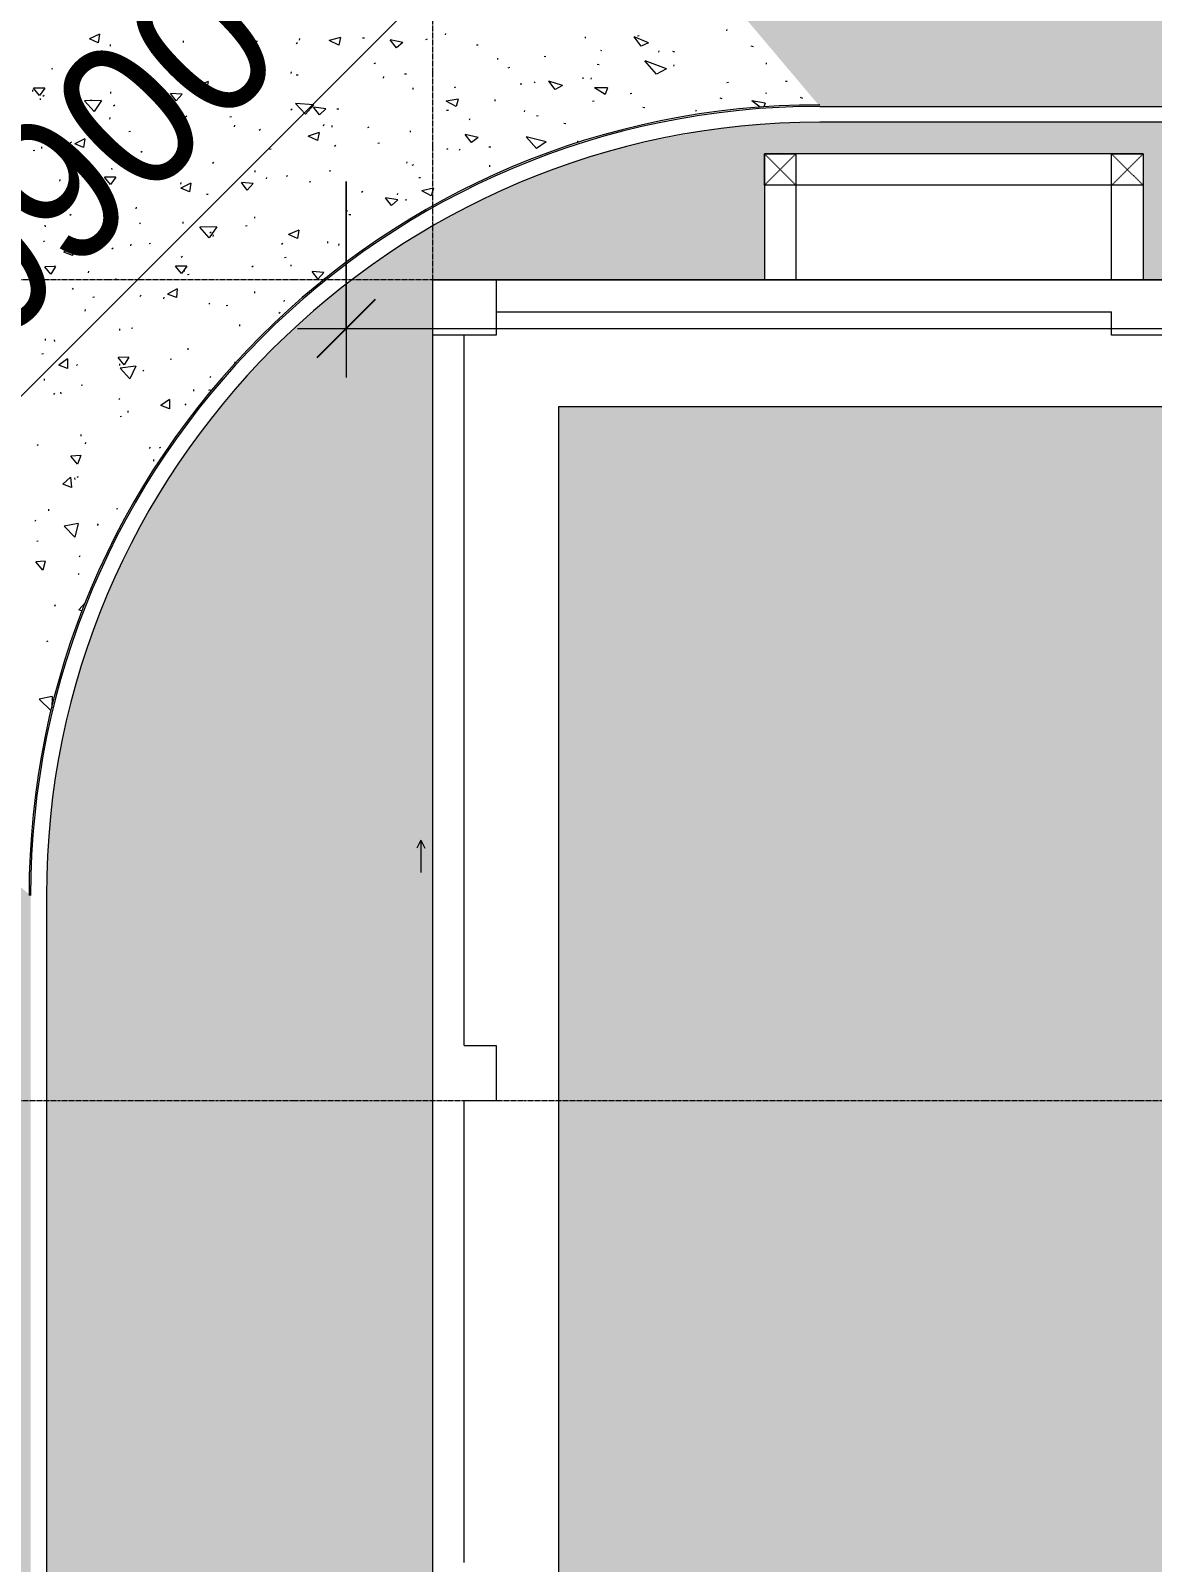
# Model space of a CAD drawing. Header units: millimetres. Extents: x 5117 to 246734, y -48177 to 129208.
# Drawn here: x 31104 to 38211, y 70112 to 79817 of the extents above; entities that cross this region are included whole.
import ezdxf

# ---------------------------------------------------------------- set-up
doc = ezdxf.new("R2010")
doc.units = ezdxf.units.MM
doc.linetypes.add('Dash', pattern=[6, 3, -3])
doc.linetypes.add('Grid Line', pattern=[22.225, 12.7, -3.175, 3.175, -3.175])
for name, color, linetype, lineweight in [('0-1', 7, 'Continuous', 5), ('A-ANNO-DIMS', 211, 'Continuous', 9), ('A-ANNO-DIMS-310', 211, 'Continuous', 9), ('A-FLOR', 192, 'Continuous', 9), ('A-FLOR-1', 7, 'Continuous', 9), ('A-FLOR-PATT', 8, 'Continuous', 9), ('A-FLOR-PATT-2', 9, 'Continuous', 9), ('A-FLOR-PATT-3', 10, 'Continuous', 9), ('A-GLAZ', 151, 'Continuous', 9), ('A-WALL', 113, 'Continuous', 9), ('G-IMPT', 8, 'Continuous', 9), ('M-EQPM', 50, 'Continuous', 9), ('S-BEAM-1', 7, 'Continuous', 9), ('S-COLS', 52, 'Continuous', 9), ('S-COLS-1', 7, 'Continuous', 9), ('S-COLS-HDLN', 52, 'Dash', 9), ('S-GRID-1', 1, 'Grid Line', 9)]:
    doc.layers.add(name, color=color, linetype=linetype, lineweight=lineweight)
doc.styles.add('Arial_9', font='arial_0.ttf', dxfattribs={"width": 0.9, "height": 930})
doc.dimstyles.new('1_Dim_chi_tiet_khu_đất_2', dxfattribs={"dimscale": 304.8, "dimtxt": 948.841242, "dimasz": 1.220472, "dimexe": 1.01706, "dimexo": 0.0625, "dimgap": 0.101706, "dimtad": 1, "dimdec": 0, "dimrnd": 5, "dimzin": 0, "dimdsep": 46, "dimtxsty": 'Arial_9', "dimblk1": 'OBLIQUE', "dimblk2": 'OBLIQUE', "dimsah": 1, "dimcen": 0.09, "dimdle": 1.01706, "dimazin": 0, "dimtfac": 1, "dimtdec": 4, "dimtix": 1, "dimtmove": 0, "dimatfit": 3, "dimfxl": 3.051181, "dimfxlon": 1, "dimtvp": 1, "dimtolj": 1, "dimtzin": 0, "dimarcsym": 2})

# ---------------------------------------------------------------- blocks, each defined once
blk = doc.blocks.new('NCV_TKTC_KET CAU_rvt-1-TKCS_MB TỔNG THỂ MÁI')
at = {"layer": 'A-FLOR-1'}
for p, q in [((41852.6, 78235.3), (33650.6, 78235.3)), ((33650.6, 78235.3), (33650.6, 37786.9)), ((37952.6, 78236.9), (34052.6, 78236.9)), ((34450.6, 37786.9), (34450.6, 77435.3)), ((34450.6, 77435.3), (41852.6, 77435.3))]:
    blk.add_line(p, q, dxfattribs=at)
at = {"layer": 'S-BEAM-1'}
for p, q in [((33652.6, 78235.3), (33650.6, 78235.3)), ((33650.6, 78235.3), (33650.6, 37786.9)), ((33652.6, 77886.9), (33652.6, 78235.3)), ((34052.6, 78235.3), (34052.6, 78035.3)), ((37952.6, 78235.3), (34052.6, 78235.3)), ((34052.6, 78035.3), (37952.6, 78035.3)), ((33850.6, 77886.9), (33652.6, 77886.9)), ((33850.6, 73386.9), (33850.6, 77886.9)), ((33850.6, 70111.9), (33850.6, 73036.9))]:
    blk.add_line(p, q, dxfattribs=at)
at = {"layer": 'S-COLS-1'}
for p, q in [((33652.6, 77886.9), (33652.6, 78236.9)), ((33652.6, 78236.9), (34052.6, 78236.9)), ((34052.6, 78236.9), (34052.6, 77886.9)), ((37952.6, 78235.3), (37952.6, 78236.9)), ((37952.6, 78236.9), (38352.6, 78236.9)), ((37952.6, 77886.9), (37952.6, 78035.3)), ((34052.6, 77886.9), (33652.6, 77886.9)), ((38352.6, 77886.9), (37952.6, 77886.9)), ((33850.6, 73386.9), (34052.6, 73386.9)), ((34052.6, 73386.9), (34052.6, 73036.9)), ((34052.6, 73036.9), (33850.6, 73036.9))]:
    blk.add_line(p, q, dxfattribs=at)
blk = doc.blocks.new('FP_7-TKCS_MB TỔNG THỂ MÁI')
at = {"layer": 'A-FLOR-PATT-3'}
for p, q in [((31540.5, 79794.4), (31475.5, 79763.8)), ((31540.5, 79794.4), (31532.2, 79739.6)), ((33067.3, 79773.7), (32995.2, 79754.2)), ((33067.3, 79773.7), (33056.1, 79723.7)), ((33732.9, 79798.5), (33730.4, 79790)), ((34618.2, 79777.1), (34617.7, 79768.3)), ((35017.9, 79739.2), (34928.1, 79776.6)), ((34972.2, 79718.9), (34928.1, 79776.5)), ((34958.9, 79783.3), (34948.6, 79781.6)), ((35515, 79823.2), (35512.5, 79815.8)), ((31532.2, 79739.6), (31475.5, 79763.8)), ((31608.3, 79728.7), (31608.4, 79718.6)), ((31877, 79679.1), (31866.3, 79677.7)), ((32069.5, 79751.2), (32069.4, 79741.2)), ((32541.7, 79748.6), (32530.5, 79747.8)), ((32794.3, 79738.9), (32785.3, 79733.6)), ((32806.7, 79766), (32804.4, 79756.8)), ((33056.1, 79723.6), (32995.2, 79754.2)), ((33218.6, 79767.9), (33206.9, 79768.1)), ((33462.8, 79741.5), (33381.4, 79758.7)), ((33421.2, 79708.3), (33381.4, 79758.7)), ((33462.8, 79741.5), (33421.2, 79708.3)), ((33616, 79762.5), (33606.5, 79758.4)), ((33940.2, 79724), (33927.9, 79725.4)), ((34718.9, 79693.6), (34716.2, 79685.8)), ((35017.9, 79739.2), (34972.3, 79718.9)), ((35084.4, 79687.7), (35081.7, 79680.2)), ((35185, 79681.1), (35171.8, 79685)), ((35683.4, 79713.6), (35669.9, 79718.9)), ((31400.3, 79598.7), (31398.5, 79588.6)), ((31938.4, 79639), (31936.4, 79629.2)), ((32539.5, 79583.9), (32539.3, 79574.2)), ((33288, 79611.5), (33278.6, 79606.9)), ((34062.1, 79642.8), (34061.5, 79633.9)), ((34137.4, 79582.8), (34127.4, 79579.6)), ((34367.2, 79652.5), (34357.1, 79649.7)), ((34706, 79599), (34693.2, 79601.8)), ((35068.1, 79539.8), (34996.2, 79624.6)), ((35131.8, 79573.7), (34996.3, 79624.6)), ((35178.1, 79599), (35177.6, 79590.5)), ((35765, 79613.2), (35764.8, 79604.8)), ((31245.1, 79575.1), (31234.8, 79573.2)), ((31370.8, 79561), (31362.8, 79554.3)), ((31824.8, 79493.2), (31816.5, 79486.8)), ((32228.3, 79493.7), (32161, 79466.3)), ((32228.3, 79493.7), (32218.8, 79440.7)), ((32755.1, 79555), (32752.8, 79545.7)), ((32798.3, 79534.7), (32787, 79534.1)), ((33339.9, 79525), (33337.4, 79516.1)), ((33484.3, 79539.8), (33472.4, 79540.2)), ((34297.6, 79493.2), (34294.8, 79485.2)), ((34472.6, 79469.2), (34386, 79497)), ((34427.5, 79444), (34386, 79496.9)), ((34602.8, 79519.8), (34602.2, 79511.2)), ((34655.6, 79517.3), (34652.8, 79509.5)), ((35131.8, 79573.7), (35068.1, 79539.8)), ((35525.9, 79487.4), (35515.2, 79486.8)), ((35898, 79493.5), (35887.3, 79493.7)), ((31115.9, 79442), (31114.3, 79431.7)), ((31192.9, 79451.3), (31121.7, 79452.8)), ((31159.2, 79405.8), (31121.7, 79452.7)), ((31192.9, 79451.3), (31159.2, 79405.8)), ((31163.4, 79387.5), (31163.7, 79377.2)), ((31188.8, 79406.1), (31181, 79399.3)), ((31610, 79428.6), (31610.1, 79418.4)), ((32062.7, 79414.2), (31988.9, 79419)), ((32026.5, 79371.8), (31988.9, 79419)), ((32062.7, 79414.2), (32026.5, 79371.8)), ((32126.7, 79475.2), (32115.9, 79473.9)), ((32218.8, 79440.7), (32161, 79466.3)), ((32287.5, 79413.7), (32278.9, 79407.7)), ((32443.9, 79435.1), (32441.8, 79425.5)), ((33525.1, 79453.9), (33524.6, 79444.7)), ((33796.1, 79458.8), (33786.4, 79454.9)), ((34216.9, 79476.7), (34204.5, 79478.4)), ((34472.6, 79469.2), (34427.5, 79444)), ((34757.9, 79454.6), (34676.9, 79454.7)), ((34744, 79412.2), (34676.9, 79454.7)), ((34757.9, 79454.6), (34744, 79412.2)), ((34913.3, 79417.6), (34902.8, 79415.7)), ((35485.5, 79384.1), (35472.1, 79388.6)), ((35764.2, 79423.2), (35761.4, 79416.4)), ((35995.6, 79387.1), (35981.9, 79392.9)), ((31552.8, 79374.4), (31445, 79370.9)), ((31505.8, 79304.2), (31445, 79370.9)), ((31490.7, 79376.8), (31480.3, 79374.9)), ((31552.8, 79374.4), (31505.9, 79304.2)), ((31637.7, 79344.7), (31629.6, 79338.1)), ((32761, 79318.9), (32752.2, 79313.4)), ((32898.1, 79346.9), (32781.7, 79355.4)), ((32844.1, 79286.5), (32781.7, 79355.4)), ((32898.1, 79346.8), (32844.1, 79286.5)), ((32973.6, 79320.4), (32895.8, 79331.1)), ((32934, 79283.1), (32895.8, 79331.1)), ((32973.6, 79320.4), (32934, 79283.1)), ((33055.9, 79319.4), (33044.5, 79319.1)), ((33812.8, 79382.8), (33736.8, 79370)), ((33799.7, 79336.1), (33736.8, 79370)), ((33751.2, 79309.8), (33739.2, 79310.5)), ((33812.8, 79382.8), (33799.7, 79336.1)), ((34044.9, 79379.6), (34044.2, 79370.7)), ((34233.4, 79310.5), (34230.5, 79302.4)), ((34674.7, 79369.9), (34664.4, 79367.5)), ((34995.3, 79327.2), (34982.2, 79330.4)), ((35319.9, 79311.9), (35317, 79304.8)), ((35757.2, 79356.1), (35672.2, 79371.6)), ((35725.9, 79331.2), (35672.2, 79371.6)), ((35757.2, 79356.1), (35748.9, 79332.9)), ((31604.5, 79266.3), (31602.7, 79256.2)), ((32065.8, 79281.2), (32065.7, 79271.2)), ((32093.9, 79273.7), (32085.6, 79267.4)), ((32377, 79270.4), (32366.1, 79269.2)), ((32396, 79217.4), (32394, 79207.8)), ((32960.3, 79221.1), (32958, 79211.9)), ((33011.6, 79214.7), (33011.2, 79205.3)), ((33247.2, 79204.9), (33238, 79200)), ((33885.4, 79257.4), (33882.7, 79249)), ((34319.7, 79276.7), (34309.6, 79273.7)), ((34495.1, 79227), (34482.4, 79229)), ((31362.3, 79111), (31354.5, 79104.1)), ((31446, 79131.6), (31383.2, 79098.6)), ((31438.9, 79075.6), (31383.2, 79098.6)), ((31446, 79131.6), (31438.9, 79075.6)), ((31736.6, 79178.1), (31726.2, 79176.3)), ((32559.9, 79189.6), (32551.3, 79183.8)), ((32931.9, 79170.8), (32861.6, 79147.8)), ((32920.8, 79120.1), (32861.6, 79147.8)), ((32931.9, 79170.8), (32920.8, 79120.1)), ((33314.4, 79102.7), (33302.9, 79102.6)), ((33509.1, 79182.5), (33508.6, 79173.4)), ((33939.4, 79138.8), (33856.6, 79158.1)), ((33895.9, 79108.5), (33856.6, 79158.1)), ((33939.4, 79138.8), (33895.9, 79108.5)), ((34371.1, 79113.1), (34242.7, 79143.3)), ((34308.7, 79068.9), (34242.7, 79143.3)), ((34371.1, 79113.1), (34308.8, 79068.9)), ((34569.5, 79118), (34568.7, 79109.5)), ((31130.3, 79058.1), (31120.2, 79055.9)), ((31171.9, 79080.4), (31172.3, 79069.9)), ((31809.8, 79050.8), (31801.7, 79044.1)), ((32097.4, 79079.1), (32095.6, 79069.3)), ((32627.9, 79064.7), (32616.9, 79063.7)), ((33037.7, 79088.8), (33028.7, 79083.5)), ((33747.6, 79067.8), (33738, 79063.6)), ((33822.6, 79066.5), (33819.8, 79058)), ((34019.3, 79077.8), (34007.1, 79078.8)), ((31616.9, 78946.2), (31617.1, 78935.9)), ((31982.8, 78978.9), (31972.3, 78977.2)), ((32265, 78980.8), (32256.7, 78974.5)), ((32525.1, 78930.2), (32524.9, 78920.4)), ((33000, 78933.5), (32999.6, 78924)), ((33487.3, 78985.5), (33484.7, 78976.7)), ((33528.9, 78967.3), (33519.5, 78962.7)), ((34011.9, 78963.4), (34011.2, 78954.6)), ((31288.3, 78873.7), (31286.9, 78863.3)), ((31374.9, 78861.4), (31364.8, 78859.3)), ((31642.4, 78887.8), (31571.5, 78889.2)), ((31609, 78842.2), (31571.5, 78889.1)), ((31642.4, 78887.8), (31609, 78842.2)), ((32055.8, 78853.5), (32054, 78843.6)), ((32119.3, 78849.6), (32054.7, 78818.8)), ((32111, 78795), (32054.7, 78818.8)), ((32119.3, 78849.6), (32111, 78795)), ((32476.1, 78806.7), (32438.7, 78853.7)), ((32512.9, 78848.4), (32438.8, 78853.7)), ((32512.9, 78848.4), (32476.2, 78806.7)), ((32598.7, 78886.8), (32596.5, 78877.2)), ((32730.4, 78897.5), (32721.8, 78891.7)), ((32879.5, 78858.1), (32868.5, 78857.2)), ((33574, 78884.5), (33562.2, 78884.6)), ((33655.2, 78818.5), (33581.2, 78801.1)), ((33655.2, 78818.5), (33642.2, 78770.7)), ((32229.3, 78779.3), (32218.8, 78777.7)), ((33208, 78797.2), (33199, 78792)), ((33431.2, 78744.7), (33352.5, 78756.6)), ((33390.4, 78708.9), (33352.5, 78756.6)), ((33431.2, 78744.7), (33390.4, 78708.9)), ((33428.4, 78784.8), (33425.8, 78775.9)), ((33481.9, 78749.2), (33481.3, 78740)), ((33642.2, 78770.7), (33581.2, 78801.1)), ((31360.4, 78652.1), (31352.9, 78644.9)), ((31619.4, 78664.8), (31609.4, 78662.6)), ((31771.3, 78698.3), (31769.8, 78688.1)), ((32521.2, 78637.7), (32521.1, 78627.8)), ((33108.2, 78677.3), (33105.8, 78668.1)), ((33131.9, 78650.5), (33120.7, 78649.7)), ((31194.2, 78583.6), (31194.9, 78573)), ((31800, 78599.8), (31792.3, 78592.9)), ((32068.5, 78605.5), (32068.7, 78595.3)), ((32235.4, 78504.9), (32174.6, 78571.4)), ((32282.8, 78574.2), (32174.7, 78571.5)), ((32282.8, 78574.2), (32235.4, 78504.9)), ((32246.6, 78539.7), (32238.6, 78533.1)), ((32259.4, 78522.2), (32257.7, 78512.2)), ((32476.2, 78579.2), (32465.6, 78577.6)), ((32803.9, 78552.8), (32736.6, 78525.5)), ((32794.1, 78500.2), (32736.6, 78525.5)), ((32803.9, 78552.8), (32794.1, 78500.2)), ((31191.2, 78485.7), (31184, 78478.4)), ((31372.8, 78449.2), (31313.4, 78413.2)), ((31372.8, 78449.2), (31368.2, 78391.1)), ((31625.6, 78438.5), (31618.1, 78431.3)), ((31738.4, 78463.8), (31737, 78453.4)), ((31863.9, 78468), (31853.9, 78465.9)), ((32702.5, 78468.3), (32694.1, 78462.2)), ((32984, 78480.7), (32983.7, 78471)), ((33055.9, 78465.7), (33053.7, 78456.3)), ((31261.6, 78321.8), (31193.4, 78320.6)), ((31232, 78272.9), (31193.4, 78320.6)), ((31261.6, 78321.8), (31232, 78272.9)), ((31262.1, 78325.4), (31252.5, 78322.9)), ((31368.2, 78391.1), (31313.4, 78413.2)), ((32092.5, 78324.3), (32022.1, 78325.3)), ((32059.7, 78278.3), (32022.1, 78325.3)), ((32065.4, 78385.5), (32057.6, 78378.6)), ((32092.5, 78324.3), (32059.7, 78278.3)), ((32513.3, 78323.5), (32505.2, 78317)), ((32723.4, 78378.5), (32712.8, 78377)), ((32753.2, 78333.4), (32751.2, 78323.7)), ((31469.6, 78293.2), (31468.6, 78282.6)), ((31644.1, 78246.1), (31644.7, 78235.4)), ((32075.8, 78300.7), (32076.1, 78290.3)), ((32108.5, 78271.2), (32098.4, 78269.1)), ((32924.3, 78243.8), (32887, 78290.7)), ((32961.3, 78285.1), (32887.1, 78290.7)), ((32961.3, 78285.1), (32924.4, 78243.8)), ((32971.6, 78248.9), (32963.1, 78242.9)), ((31372.8, 78184.5), (31365.8, 78177)), ((31507.3, 78128.7), (31497.7, 78126.2)), ((31803.5, 78140.2), (31796.2, 78132.9)), ((31947.1, 78128.3), (31945.9, 78117.8)), ((32032.5, 78181.8), (31971.7, 78147.2)), ((32026.8, 78124.8), (31971.7, 78147.1)), ((32032.5, 78181.8), (32026.8, 78124.8)), ((32522.2, 78163.6), (32522.3, 78153.4)), ((31448, 78049), (31447.2, 78038.2)), ((32240, 78090), (32232.4, 78083)), ((32353, 78074.2), (32342.9, 78072.1)), ((32685, 78030.6), (32677, 78024)), ((32710.4, 78109.8), (32708.6, 78099.9)), ((31752.1, 77932.3), (31742.5, 77929.7)), ((32427.3, 77954.7), (32425.9, 77944.4)), ((31196.3, 77864.9), (31195.8, 77853.8)), ((31253.5, 77857.4), (31254.7, 77846.4)), ((31666.1, 77928.3), (31667, 77917.5)), ((31184.3, 77769.5), (31175, 77766.7)), ((31337.2, 77736.9), (31282.5, 77697.5)), ((31337.2, 77736.9), (31336.5, 77676)), ((31724.8, 77748.8), (31658, 77746.6)), ((31696.9, 77698.6), (31658, 77746.6)), ((31724.8, 77748.8), (31696.9, 77698.6)), ((31996.5, 77736), (31986.9, 77733.5)), ((32099.5, 77804.2), (32100.2, 77793.5)), ((31336.5, 77676), (31282.5, 77697.5)), ((31401, 77702.1), (31394.4, 77694.2)), ((31666.2, 77706.3), (31665.6, 77695.3)), ((31769.3, 77690.1), (31670.1, 77679)), ((31732.6, 77611.3), (31670.1, 77679)), ((31769.3, 77690.1), (31732.6, 77611.3)), ((31821.3, 77665.8), (31814.4, 77658.1)), ((32397, 77718.5), (32395.8, 77708)), ((31188.8, 77610.6), (31188.7, 77599.3)), ((31432.3, 77570.7), (31423.1, 77567.9)), ((32135.7, 77542.7), (32134.9, 77531.8)), ((32246.3, 77625.6), (32239.2, 77618.2)), ((31253.8, 77519.6), (31247.5, 77511.6)), ((31293.8, 77526.4), (31295.3, 77515.1)), ((31668.7, 77486.9), (31662.2, 77479)), ((31984.3, 77480.2), (31928.8, 77441.2)), ((31984.3, 77480.2), (31982.6, 77419.9)), ((32086.7, 77452.2), (32079.9, 77444.5)), ((32240.7, 77540), (32231.1, 77537.4)), ((31679.5, 77372.5), (31670.4, 77369.6)), ((31718.5, 77408.8), (31719.8, 77397.6)), ((31982.6, 77419.9), (31928.8, 77441.2)), ((31421.2, 77258), (31421.3, 77246.5)), ((31151.7, 77192), (31143, 77188.8)), ((31452.9, 77206.1), (31446.9, 77197.8)), ((31861.4, 77177.6), (31855.2, 77169.5)), ((31926, 77174.9), (31917, 77171.9)), ((31421.9, 77124.5), (31358.5, 77120.1)), ((31400, 77070.3), (31358.5, 77120.1)), ((31421.9, 77124.4), (31400, 77070.3)), ((31883, 77099.4), (31883, 77088)), ((31356.9, 76986.9), (31308.3, 76943.8)), ((31356.9, 76986.9), (31361.7, 76922.5)), ((31380.6, 76984), (31382.8, 76972.3)), ((31404.8, 76989.5), (31396.2, 76986.2)), ((31361.7, 76922.5), (31308.3, 76943.8)), ((31216.2, 76785.6), (31217.2, 76773.6)), ((31656.7, 76787.8), (31648.2, 76784.5)), ((31134.4, 76714.6), (31129.4, 76705.9)), ((31405.7, 76694.3), (31315.5, 76678.1)), ((31383.6, 76606.6), (31315.5, 76678.1)), ((31405.7, 76694.3), (31383.6, 76606.6)), ((31530.7, 76691), (31525.5, 76682.3)), ((31151, 76582.6), (31142.8, 76579.2)), ((31415.6, 76489.7), (31410.8, 76480.8)), ((31196, 76455.6), (31135.6, 76450.2)), ((31181, 76398), (31135.6, 76450.2)), ((31196, 76455.6), (31181, 76398.1)), ((31411.8, 76374.7), (31403.9, 76371.1)), ((31450.8, 76193.7), (31409.6, 76146.9)), ((31259, 76177.6), (31254.8, 76168.5)), ((31430.3, 76138.5), (31409.6, 76146.9)), ((31212.2, 75947.6), (31204.7, 75944)), ((31239.9, 75598.3), (31158.3, 75580.3)), ((31232.9, 75506.6), (31158.3, 75580.3)), ((31239.9, 75598.3), (31237.3, 75526.1)), ((31165.2, 75205.7), (31169.3, 75196.2))]:
    blk.add_line(p, q, dxfattribs=at)
blk = doc.blocks.new('G1_SOF - BO TRU - 200x200-3196954-TKCS_MB TỔNG THỂ MÁI')
at = {"layer": 'S-COLS'}
for p, q in [((-100, 100), (100, 100)), ((-100, -100), (-100, 100)), ((100, 100), (100, -100)), ((100, -100), (-100, -100))]:
    blk.add_line(p, q, dxfattribs=at)
at = {"layer": 'S-COLS-HDLN'}
for p, q in [((100, 100), (-100, -100)), ((-100, 100), (100, -100))]:
    blk.add_line(p, q, dxfattribs=at)
blk = doc.blocks.new('1_FAMILY RVT - W01-WxH 1400x1400xmm-411185-TKCS_MB TỔNG THỂ MÁI')
at = {"layer": 'A-GLAZ'}
for q in [(299.2, -146.99), (299.2, -197.79), (451.6, -172.39)]:
    blk.add_line((248.4, -172.39), q, dxfattribs=at)
blk = doc.blocks.new('TKTC_QUAT HUT KHOI_260130 - TKTC_QUAT HUT KHOI_260130_dwg-4168555-TKCS_MB TỔNG THỂ MÁI')
at = {"layer": 'G-IMPT'}
blk.add_line((37952.5, 78240.2), (34052.5, 78240.2), dxfattribs=at)
blk = doc.blocks.new('TKTC_QUAT HUT KHOI_260130 - TKTC_QUAT HUT KHOI_260130-2046036-TKCS_MB TỔNG THỂ MÁI')
blk.add_blockref('TKTC_QUAT HUT KHOI_260130 - TKTC_QUAT HUT KHOI_260130_dwg-4168555-TKCS_MB TỔNG THỂ MÁI', (-33652.5, -17238.6))
blk = doc.blocks.new('TKTC_BON NUOC MAI_260130 - TKTC_BON NUOC MAI_260130_dwg-3426650-TKCS_MB TỔNG THỂ MÁI')
at = {"layer": 'G-IMPT'}
blk.add_line((-161299.2, -782932.8), (-169499.2, -782932.8), dxfattribs=at)
blk = doc.blocks.new('TKTC_BON NUOC MAI_260130 - TKTC_BON NUOC MAI_260130-2047084-TKCS_MB TỔNG THỂ MÁI')
blk.add_blockref('TKTC_BON NUOC MAI_260130 - TKTC_BON NUOC MAI_260130_dwg-3426650-TKCS_MB TỔNG THỂ MÁI', (169499.2, 843934.4))
blk = doc.blocks.new('DIMBLOCK4-TKCS_MB TỔNG THỂ MÁI')
at = {"layer": 'A-ANNO-DIMS-310'}
for p, q in [((34873.9, 82647.8), (35750.7, 81771)), ((35531.5, 81990.2), (34873.9, 82647.8)), ((28312.3, 74771), (35750.7, 82209.4)), ((27873.9, 75647.8), (28750.7, 74771)), ((28531.5, 74990.2), (27873.9, 75647.8))]:
    blk.add_line(p, q, dxfattribs=at)
at = {"layer": 'A-ANNO-DIMS-310', "lineweight": 25}
for p, q in [((35531.5, 81990.2), (35531.5, 82253.3)), ((35531.5, 81990.2), (35531.5, 81727.2)), ((28531.5, 74990.2), (28531.5, 75253.3)), ((28531.5, 74990.2), (28531.5, 74727.2))]:
    blk.add_line(p, q, dxfattribs=at)
at = {"layer": 'A-ANNO-DIMS-310', "color": 0, "insert": (30247.5, 78457.5), "char_height": 930, "width": 3083.004, "attachment_point": 1, "rotation": 45, "line_spacing_factor": 0.941778, "style": 'Arial_9'}
blk.add_mtext('9900', dxfattribs=at)
blk = doc.blocks.new('_Oblique')
at = {"color": 0, "linetype": 'ByBlock', "lineweight": -2}
blk.add_line((-0.5, -0.5), (0.5, 0.5), dxfattribs=at)
blk = doc.blocks.new('DIMBLOCK5-TKCS_MB TỔNG THỂ MÁI')
at = {"layer": 'A-ANNO-DIMS-310'}
for p, q in [((33103.5, 78860), (33103.5, 77620)), ((33103.5, 77930), (33103.5, 78860)), ((127801.6, 78860), (127801.6, 77620)), ((127801.6, 77930), (127801.6, 78860)), ((32793.5, 77930), (128111.6, 77930))]:
    blk.add_line(p, q, dxfattribs=at)
at = {"layer": 'A-ANNO-DIMS-310', "lineweight": 25}
for p, q in [((33103.5, 77930), (33289.5, 78116)), ((127801.6, 77930), (127987.6, 78116)), ((33103.5, 77930), (32917.5, 77744)), ((127801.6, 77930), (127615.6, 77744))]:
    blk.add_line(p, q, dxfattribs=at)
at = {"layer": 'A-ANNO-DIMS-310', "color": 0, "insert": (78846.8, 79168.3), "char_height": 930, "width": 3853.755, "attachment_point": 1, "line_spacing_factor": 0.941778, "style": 'Arial_9'}
blk.add_mtext('94700', dxfattribs=at)

msp = doc.modelspace()

# ---------------------------------------------------------------- hatches: boundary and pattern name
at = {"layer": 'A-FLOR-PATT'}
h = msp.add_hatch(dxfattribs=at)
h.set_pattern_fill('FP_14', color=256, style=0, pattern_type=2)
h.set_pattern_definition([(0, (236.2, 15.75), (787.4, 787.4), [118.11, -23.622, 31.496, -23.622, -590.55]), (0, (236.2, 15.75), (787.4, 787.4), [-196.85, 118.11, -472.44]), (0, (196.85, 39.4), (787.4, 787.4), [78.74, -59.055, 118.11, -59.055, -472.44]), (0, (196.85, 39.4), (787.4, 787.4), [-314.96, 78.74, -393.7]), (0, (472.44, 354.3), (787.4, 787.4), [98.425, -39.37, 98.425, -551.18]), (0, (78.74, 511.8), (787.4, 787.4), [39.37, -78.74, 39.37, -629.92]), (90, (157.5, 511.8), (-787.4, 787.4), [70.866, -716.534]), (90, (393.7, 39.4), (-787.4, 787.4), [78.74, -708.66]), (90, (590.55, 354.3), (-787.4, 787.4), [78.74, -708.66]), (45, (496.06, 31.5), (0, 787.4002), [78.74, -1034.812]), (135, (291.34, 31.5), (-787.4002, 6e-14), [78.74, -1034.812]), (63.435, (472.44, 35.43), (-0.0007, 787.4), [78.74, -1681.94]), (75.964, (433.07, 39.37), (-0.00383, 787.3999), [78.74, -3167.793]), (75.964, (629.92, 354.33), (-0.00383, 787.3999), [62.992, -3183.541]), (75.964, (173.23, 511.81), (-0.00383, 787.3999), [55.118, -3191.415]), (104.036, (354.33, 39.37), (0.00383, 787.3999), [78.74, -3167.793]), (104.036, (551.18, 354.33), (0.00383, 787.3999), [62.992, -3183.541]), (104.036, (141.73, 511.81), (0.00383, 787.3999), [55.118, -3191.415]), (116.565, (314.96, 35.43), (0.0007, 787.4), [78.74, -1681.939])])
h.paths.add_polyline_path([(32281.7, 17336.9), (33652.6, 17337), (33650.6, 33737.4), (31203.5, 33737.4), (31203.5, 18236.9), (31211.1, 18125), (31232.5, 18014.4), (31254, 17939.7), (31292.6, 17846.4), (31341.4, 17758.1), (31399.9, 17675.8), (31480, 17589), (31547.2, 17529.8), (31624.7, 17474.9), (31713, 17426.1), (31806.2, 17387.4), (31903.2, 17359.5), (32002.7, 17342.6), (32103.5, 17336.9)])
h.paths.add_polyline_path([(31203.5, 37137.4), (33650.6, 37139.9), (33652.6, 78236.9), (35752.6, 78236.9), (35752.6, 79036.9), (38152.6, 79036.9), (38152.6, 78236.9), (41852.6, 78236.9), (41852.6, 78245.3), (42252.6, 78245.3), (42252.6, 78636.9), (42242.6, 78636.9), (42242.6, 78646.9), (42552.6, 78648.6), (42552.6, 79236.9), (35986, 79234), (35855.3, 79230.6), (35581.2, 79208.4), (35361.5, 79180.4), (35052.5, 79121.6), (34875.3, 79080.5), (34636.6, 79012.2), (34401.7, 78931.9), (34171.2, 78839.8), (33945.6, 78736.2), (33725.5, 78621.2), (33510, 78494.3), (33296.5, 78353), (33092.2, 78202), (32897.2, 78041.7), (32711.6, 77872.5), (32535.6, 77694.7), (32369.5, 77508.9), (32213.4, 77315.4), (32067.7, 77114.8), (31932.5, 76907.4), (31806.3, 76690.2), (31693.9, 76472.3), (31583.6, 76226.6), (31502.6, 76021.4), (31423.8, 75788.4), (31356.8, 75551.8), (31301.8, 75312.4), (31258.9, 75070.6), (31228.2, 74827), (31209.7, 74582.3), (31203.5, 74336.9), (31203.5, 62086.3), (31212.6, 61995.9), (31234, 61917.3), (31258, 61859.3), (31310.6, 61778.9), (31349.9, 61732.8), (31409.6, 61681.8), (31476.5, 61640.8), (31549, 61610.8), (31625.3, 61592.5), (31703.5, 61586.3), (32403.5, 61586.3), (32403.5, 40886.3), (31664.3, 40883.3), (31618.1, 40878.5), (31534.5, 40855.8), (31476.5, 40831.8), (31396, 40779.3), (31349.9, 40739.9), (31299, 40680.2), (31258, 40613.3), (31228, 40540.8), (31209.7, 40464.6), (31203.5, 40386.3), (31203.5, 37743.9)])
h.paths.add_polyline_path([(54507.4, 78236.9), (62552.6, 78236.9), (62432.4, 78384.4), (62310.9, 78513.5), (62159.2, 78651), (62042, 78744.4), (61896, 78845), (61742.9, 78935.1), (61583.3, 79014.3), (61418.9, 79081.8), (61250.4, 79137.3), (61078.8, 79180.8), (60904.8, 79211.9), (60681.2, 79232.3), (60552.6, 79236.9), (46052.6, 79236.9), (46052.6, 78636.9), (46362.6, 78636.9), (46362.6, 78245.3), (46762.4, 78245.3), (46762.4, 78236.9), (54152.6, 78236.9)])
at = {"layer": 'A-FLOR-PATT-2'}
h = msp.add_hatch(dxfattribs=at)
h.set_pattern_fill('FP_1', color=256, style=0, pattern_type=2)
h.set_pattern_definition([(0, (0, 0), (2519.68, 629.92), [103.937, -1785.823, 103.937, -1785.823, -10078.72]), (0, (0, 0), (2519.68, 629.92), [-3779.52, 103.937, -3675.583, 103.937, -1785.823, -4409.44]), (0, (0, 0), (2519.68, 629.92), [-9448.8, 103.937, -1155.903, 103.937, -3045.663]), (120, (944.9, 314.96), (-1805.3667, 1867.147), [103.937, -1785.823, 103.937, -11864.543]), (120, (944.9, 314.96), (-1805.3667, 1867.147), [-1993.697, -1785.823, 103.937, -3675.583, -6299.2]), (120, (944.9, 314.96), (-1805.3667, 1867.147), [-7559.04, 103.937, -1785.823, 103.937, -4305.503]), (120, (944.9, 314.96), (-1805.3667, 1867.147), [-9552.737, -1155.903, 103.937, -3045.663]), (240, (1259.84, 1574.8), (-714.3133, -2497.067), [103.937, -1785.823, 103.937, -11864.543]), (240, (1259.84, 1574.8), (-714.3133, -2497.067), [-1993.697, -1785.823, 103.937, -3675.583, -6299.2]), (240, (1259.84, 1574.8), (-714.3133, -2497.067), [-7559.04, 103.937, -1785.823, 103.937, -4305.503]), (240, (1259.84, 1574.8), (-714.3133, -2497.067), [-9552.737, -1155.903, 103.937, -3045.663])])
h.paths.add_polyline_path([(116902.6, 18036.9), (126450.6, 18036.9), (126450.6, 33076.9), (119902.6, 33076.9), (119902.6, 37786.9), (126450.6, 37786.9), (126450.6, 77435.3), (119062.6, 77435.3), (119062.6, 70736.9), (114152.6, 70736.9), (114152.6, 77435.3), (106750.6, 77435.3), (106750.6, 70561.9), (108250.6, 70561.9), (108250.6, 54161.9), (112852.7, 54161.9), (112852.7, 53461.9), (112952.6, 53461.9), (112952.6, 52471.9), (116462.6, 52471.9), (116462.6, 44727), (112852.6, 44727), (112852.6, 43735.3), (48052.7, 43735.3), (48052.7, 44727), (44442.6, 44727), (44442.6, 52471.9), (47952.6, 52471.9), (47952.6, 53461.9), (48052.7, 53461.9), (48052.7, 54161.9), (52652.6, 54161.9), (52652.6, 70561.9), (54152.6, 70561.9), (54152.6, 77436.9), (46762.4, 77436.9), (46762.4, 70736.9), (41852.6, 70736.9), (41852.6, 77435.3), (34450.6, 77435.3), (34450.6, 37786.9), (41002.6, 37786.9), (41002.6, 37796.9), (41012.6, 37796.9), (41012.6, 33076.9), (41002.6, 33076.9), (41002.6, 33086.9), (34450.6, 33086.9), (34450.6, 18037.4), (44002.6, 18037.4), (44002.6, 25337.4), (76452.6, 25337.4), (76452.6, 33536.9), (76442.6, 33537.2), (76442.6, 33546.9), (84387.6, 33546.9), (84387.6, 25337.4), (116902.6, 25337.4), (116902.6, 18342.4)])
h.paths.add_polyline_path([(116252.6, 52961.9), (115852.6, 52961.9), (115852.6, 53461.9), (116352.6, 53461.9), (116352.6, 52961.9), (116252.6, 52961.9)])
h.paths.add_polyline_path([(44652.5, 52961.9), (44552.5, 52961.9), (44552.5, 53461.9), (45052.6, 53461.9), (45052.6, 52961.9), (44652.6, 52961.9)])
h.paths.add_polyline_path([(116252.6, 53061.9), (116252.6, 53061.9), (116252.6, 53361.9)])
h.paths.add_polyline_path([(44652.5, 53061.9), (44652.6, 53062), (44652.5, 53361.3)])
h = msp.add_hatch(dxfattribs=at)
h.set_pattern_fill('FP_2', color=256, style=0, pattern_type=2)
h.set_pattern_definition([(50, (0, 0), (2259.083, -197.644), [236.22, -2598.42]), (355, (0, 0), (-437.01, 2369.104), [188.976, -2078.736]), (100.451, (188.3, -16.5), (1822.088, 2171.446), [200.756, -2208.317]), (46.184, (0, 630), (3361.38, -521.33), [354.33, -3897.63]), (96.636, (280, 586.5), (2943.79, 3068.1), [301.134, -3312.475]), (351.184, (0, 630), (2943.82, 3068.07), [283.464, -3118.104]), (21, (315, 472.4), (1880.018, -1268.089), [236.22, -2598.42]), (326, (315, 472.4), (766.346, 2283.932), [188.976, -2078.736]), (71.451, (471.6, 366.8), (2646.372, 1015.824), [200.756, -2208.317]), (37.5, (0, 0), (38.299, 1048.482), [103.937, -1949.602, 103.937, -2006.295, -2086.61]), (37.5, (0, 0), (38.299, 1048.482), [-4163.77, 103.937, -1982.673]), (7.5, (0, 0), (828.564, 1242.239), [103.937, -1099.21, 103.937, -1902.358, -795.274]), (7.5, (0, 0), (828.564, 1242.239), [-3209.442, 103.937, -691.337]), (327.5, (-702.4, 0), (1681.327, -71.0387), [103.937, -683.463, 103.937, -2352.751, -3259.836]), (327.5, (-702.4, 0), (1681.327, -71.0387), [-3244.088, 103.937, -3155.9]), (317.5, (-1017.3, 0), (1836.803, 315.291), [103.937, -919.683, 103.937, -1527.556, -2314.956]), (317.5, (-1017.3, 0), (1836.803, 315.291), [-2655.113, 103.937, -2211.02])])
h.paths.add_polyline_path([(116902.6, 18036.9), (126450.6, 18036.9), (126450.6, 33076.9), (119902.6, 33076.9), (119902.6, 37786.9), (126450.6, 37786.9), (126450.6, 77435.3), (119062.6, 77435.3), (119062.6, 70736.9), (114152.6, 70736.9), (114152.6, 77435.3), (106750.6, 77435.3), (106750.6, 70561.9), (108250.6, 70561.9), (108250.6, 54161.9), (112852.7, 54161.9), (112852.7, 53461.9), (112952.6, 53461.9), (112952.6, 52471.9), (116462.6, 52471.9), (116462.6, 44727), (112852.6, 44727), (112852.6, 43735.3), (48052.7, 43735.3), (48052.7, 44727), (44442.6, 44727), (44442.6, 52471.9), (47952.6, 52471.9), (47952.6, 53461.9), (48052.7, 53461.9), (48052.7, 54161.9), (52652.6, 54161.9), (52652.6, 70561.9), (54152.6, 70561.9), (54152.6, 77436.9), (46762.4, 77436.9), (46762.4, 70736.9), (41852.6, 70736.9), (41852.6, 77435.3), (34450.6, 77435.3), (34450.6, 37786.9), (41002.6, 37786.9), (41002.6, 37796.9), (41012.6, 37796.9), (41012.6, 33076.9), (41002.6, 33076.9), (41002.6, 33086.9), (34450.6, 33086.9), (34450.6, 18037.4), (44002.6, 18037.4), (44002.6, 25337.4), (76452.6, 25337.4), (76452.6, 33536.9), (76442.6, 33537.2), (76442.6, 33546.9), (84387.6, 33546.9), (84387.6, 25337.4), (116902.6, 25337.4), (116902.6, 18342.4)])
h.paths.add_polyline_path([(116252.6, 52961.9), (115852.6, 52961.9), (115852.6, 53461.9), (116352.6, 53461.9), (116352.6, 52961.9), (116252.6, 52961.9)])
h.paths.add_polyline_path([(44652.5, 52961.9), (44552.5, 52961.9), (44552.5, 53461.9), (45052.6, 53461.9), (45052.6, 52961.9), (44652.6, 52961.9)])
h.paths.add_polyline_path([(116252.6, 53061.9), (116252.6, 53061.9), (116252.6, 53361.9)])
h.paths.add_polyline_path([(44652.5, 53061.9), (44652.6, 53062), (44652.5, 53361.3)])
at = {"layer": 'A-FLOR-PATT-3'}
h = msp.add_hatch(dxfattribs=at)
h.set_pattern_fill('FP_21', color=256, style=0, pattern_type=2)
h.set_pattern_definition([(49.955, (0, 269.64), (677.7247, -59.2022), [70.8, -778.801]), (355.008, (0, 269.64), (-131.105, 709.604), [56.692, -623.613]), (100.468, (56.5, 264.7), (546.6174, 650.408), [60.135, -661.479]), (46.139, (0, 458.3), (1008.415, -156.1436), [106.211, -1168.324]), (96.646, (84, 445.3), (883.1445, 918.965), [90.199, -992.188]), (351.198, (0, 458.3), (883.142, 918.967), [85.036, -935.396]), (20.97, (94.5, 411.14), (564.008, -379.8196), [70.852, -779.367]), (326.042, (94.5, 411.14), (229.9053, 684.0933), [56.665, -623.312]), (71.424, (141.5, 379.5), (793.909, 304.2704), [60.141, -661.551]), (37.456, (0, 269.64), (11.49055, 314.04577), [10.388, -605.312, 10.388, -622.31, -625.615]), (37.456, (0, 269.64), (11.49055, 314.04577), [-1248.398, 10.388, -615.228]), (7.488, (0, 269.64), (248.5709, 372.0794), [10.393, -350.541, 10.393, -591.479, -238.576]), (7.488, (0, 269.64), (248.5709, 372.0794), [-962.807, 10.393, -228.182]), (327.541, (-210.7, 269.64), (504.39753, -21.2795), [10.389, -225.723, 10.389, -726.28, -977.503]), (327.541, (-210.7, 269.64), (504.39753, -21.2795), [-972.781, 10.389, -967.115]), (317.545, (-305.2, 269.64), (551.0415, 94.435), [10.386, -296.478, 10.386, -1172.692]), (317.545, (-305.2, 269.64), (551.0415, 94.435), [-317.25, -478.708, 10.386, -683.598])])
h.paths.add_polyline_path([(46052.6, 79336.9), (60552.6, 79336.9), (60552.6, 79346.9), (60559.1, 79346.9), (63139.6, 83316.9), (32746.2, 83316.9), (36095.2, 79346.7), (36103.5, 79346.9), (36103.5, 79336.9), (42652.6, 79336.9), (42652.6, 79346.9), (42662.6, 79346.9), (42662.6, 79336.9), (45952.6, 79336.9)])
h = msp.add_hatch(dxfattribs=at)
h.set_pattern_fill('FP_24', color=256, style=0, pattern_type=2)
h.set_pattern_definition([(50.044, (109.1, 7.34), (676.5174, -59.4594), [70.805, -778.857]), (354.978, (109.1, 7.34), (-130.876, 710.756), [56.594, -622.531]), (100.433, (165.5, 2.4), (545.6463, 651.3035), [60.225, -662.479]), (46.228, (109.1, 196.3), (1006.617, -156.6435), [106.195, -1168.146]), (96.624, (193, 183.3), (881.567, 920.209), [90.34, -993.738]), (351.155, (109.1, 196.3), (881.576, 920.2), [84.894, -933.838]), (21.022, (203.43, 149.05), (563.0003, -380.559), [70.75, -778.253]), (325.943, (203.4, 149.05), (229.499, 685.117), [56.63, -622.925]), (71.481, (250.35, 117.33), (792.494, 304.5646), [60.211, -662.323]), (37.54, (109.11, 7.34), (11.472, 314.5393), [10.381, -604.917, 10.381, -621.904, -625.207]), (37.54, (109.11, 7.34), (11.472, 314.5393), [-1247.583, 10.381, -614.826]), (7.5, (109.1, 7.34), (248.1243, 372.6105), [10.375, -349.926, 10.375, -590.441, -238.157]), (7.5, (109.1, 7.34), (248.1243, 372.6105), [-961.117, 10.375, -227.782]), (327.444, (-101.22, 7.4), (503.49975, -21.4342), [10.382, -225.564, 10.382, -725.77, -976.816]), (327.444, (-101.22, 7.4), (503.49975, -21.4342), [-972.097, 10.382, -966.435]), (317.442, (-195.54, 7.4), (550.059, 94.4554), [10.385, -296.44, 10.385, -478.646, -693.895]), (317.442, (-195.54, 7.4), (550.059, 94.4554), [-795.855, 10.385, -683.51])])
h.paths.add_polyline_path([(31093.5, 18385.6), (31093.5, 33847.4), (31103.5, 33847.4), (31100.5, 61995.9), (31099.6, 62000.9), (31093.5, 62086.3), (31103.5, 62086.3), (31103.5, 74336.9), (31093.5, 74336.9), (31093.5, 74345.4), (27123.5, 77694.3), (27123.5, 77413.8), (30350.8, 29429)])

# ---------------------------------------------------------------- linework, layer by layer
at = {"layer": 'A-FLOR'}
for p, q in [((35752.6, 79036.9), (35752.6, 78236.9)), ((38152.6, 79036.9), (35752.6, 79036.9))]:
    msp.add_line(p, q, dxfattribs=at)
at = {"layer": 'A-WALL'}
for p, q in [((36103.5, 79336.9), (42652.6, 79336.9)), ((42552.6, 79236.9), (36103.5, 79236.9)), ((38152.6, 79036.9), (38152.6, 78236.9)), ((37952.6, 78836.9), (35952.6, 78836.9)), ((35952.6, 78836.9), (35952.6, 78236.9)), ((37952.6, 78236.9), (37952.6, 78836.9)), ((31203.5, 74336.9), (31203.5, 62086.3))]:
    msp.add_line(p, q, dxfattribs=at)
for radius in [5010, 5000, 5000, 4900]:
    msp.add_arc((36103.5, 74336.9), radius, 90, 180, dxfattribs=at)
at = {"layer": 'S-GRID-1'}
for p, q in [((33652.6, 78232.7), (33652.6, 85982.7)), ((31601.8, 78236.9), (23851.8, 78236.9)), ((129301.8, 78236.9), (31601.8, 78236.9)), ((33652.6, 23210.6), (33652.6, 78232.7)), ((31601.8, 73036.9), (23851.8, 73036.9)), ((129301.8, 73036.9), (31601.8, 73036.9))]:
    msp.add_line(p, q, dxfattribs=at)

# ---------------------------------------------------------------- block references
at = {"layer": '0-1'}
msp.add_blockref('NCV_TKTC_KET CAU_rvt-1-TKCS_MB TỔNG THỂ MÁI', (0, 0), dxfattribs=at)
at = {"layer": 'A-FLOR'}
msp.add_blockref('FP_7-TKCS_MB TỔNG THỂ MÁI', (0, 0), dxfattribs=at)
at = {"layer": 'A-GLAZ', "rotation": 269.9999999999999}
msp.add_blockref('1_FAMILY RVT - W01-WxH 1400x1400xmm-411185-TKCS_MB TỔNG THỂ MÁI', (33748.8, 74935.3), dxfattribs=at)
at = {"layer": 'M-EQPM'}
for name, p in [('TKTC_BON NUOC MAI_260130 - TKTC_BON NUOC MAI_260130-2047084-TKCS_MB TỔNG THỂ MÁI', (33652.6, 17236.9)), ('TKTC_QUAT HUT KHOI_260130 - TKTC_QUAT HUT KHOI_260130-2046036-TKCS_MB TỔNG THỂ MÁI', (33652.6, 17235.3))]:
    msp.add_blockref(name, p, dxfattribs=at)
at = {"layer": 'S-COLS'}
for p in [(35852.6, 78936.9), (38052.6, 78936.9)]:
    msp.add_blockref('G1_SOF - BO TRU - 200x200-3196954-TKCS_MB TỔNG THỂ MÁI', p, dxfattribs=at)

# ---------------------------------------------------------------- dimensions: what is measured, and where the dimension line sits
at = {"layer": 'A-ANNO-DIMS'}
dim = msp.add_linear_dim(base=(35531.5, 81990.2), p1=(27873.9, 75647.8), p2=(34873.9, 82647.8), angle=45, dimstyle='1_Dim_chi_tiet_khu_đất_2', override={"dimpost": '<>', "dimfxl": 9899.494935}, dxfattribs=at)
dim.commit()
dim.dimension.update_dxf_attribs({"geometry": 'DIMBLOCK4-TKCS_MB TỔNG THỂ MÁI', "text_midpoint": (31673.8, 78847.9)})
dim = msp.add_linear_dim(base=(127801.6, 77930), p1=(33103.5, 78860), p2=(127801.6, 78860), dimstyle='1_Dim_chi_tiet_khu_đất_2', override={"dimpost": '<>', "dimfxl": 94698.126897}, dxfattribs=at)
dim.commit()
dim.dimension.update_dxf_attribs({"geometry": 'DIMBLOCK5-TKCS_MB TỔNG THỂ MÁI', "text_midpoint": (80452.6, 78435.8)})

doc.saveas('drawing.dxf')
